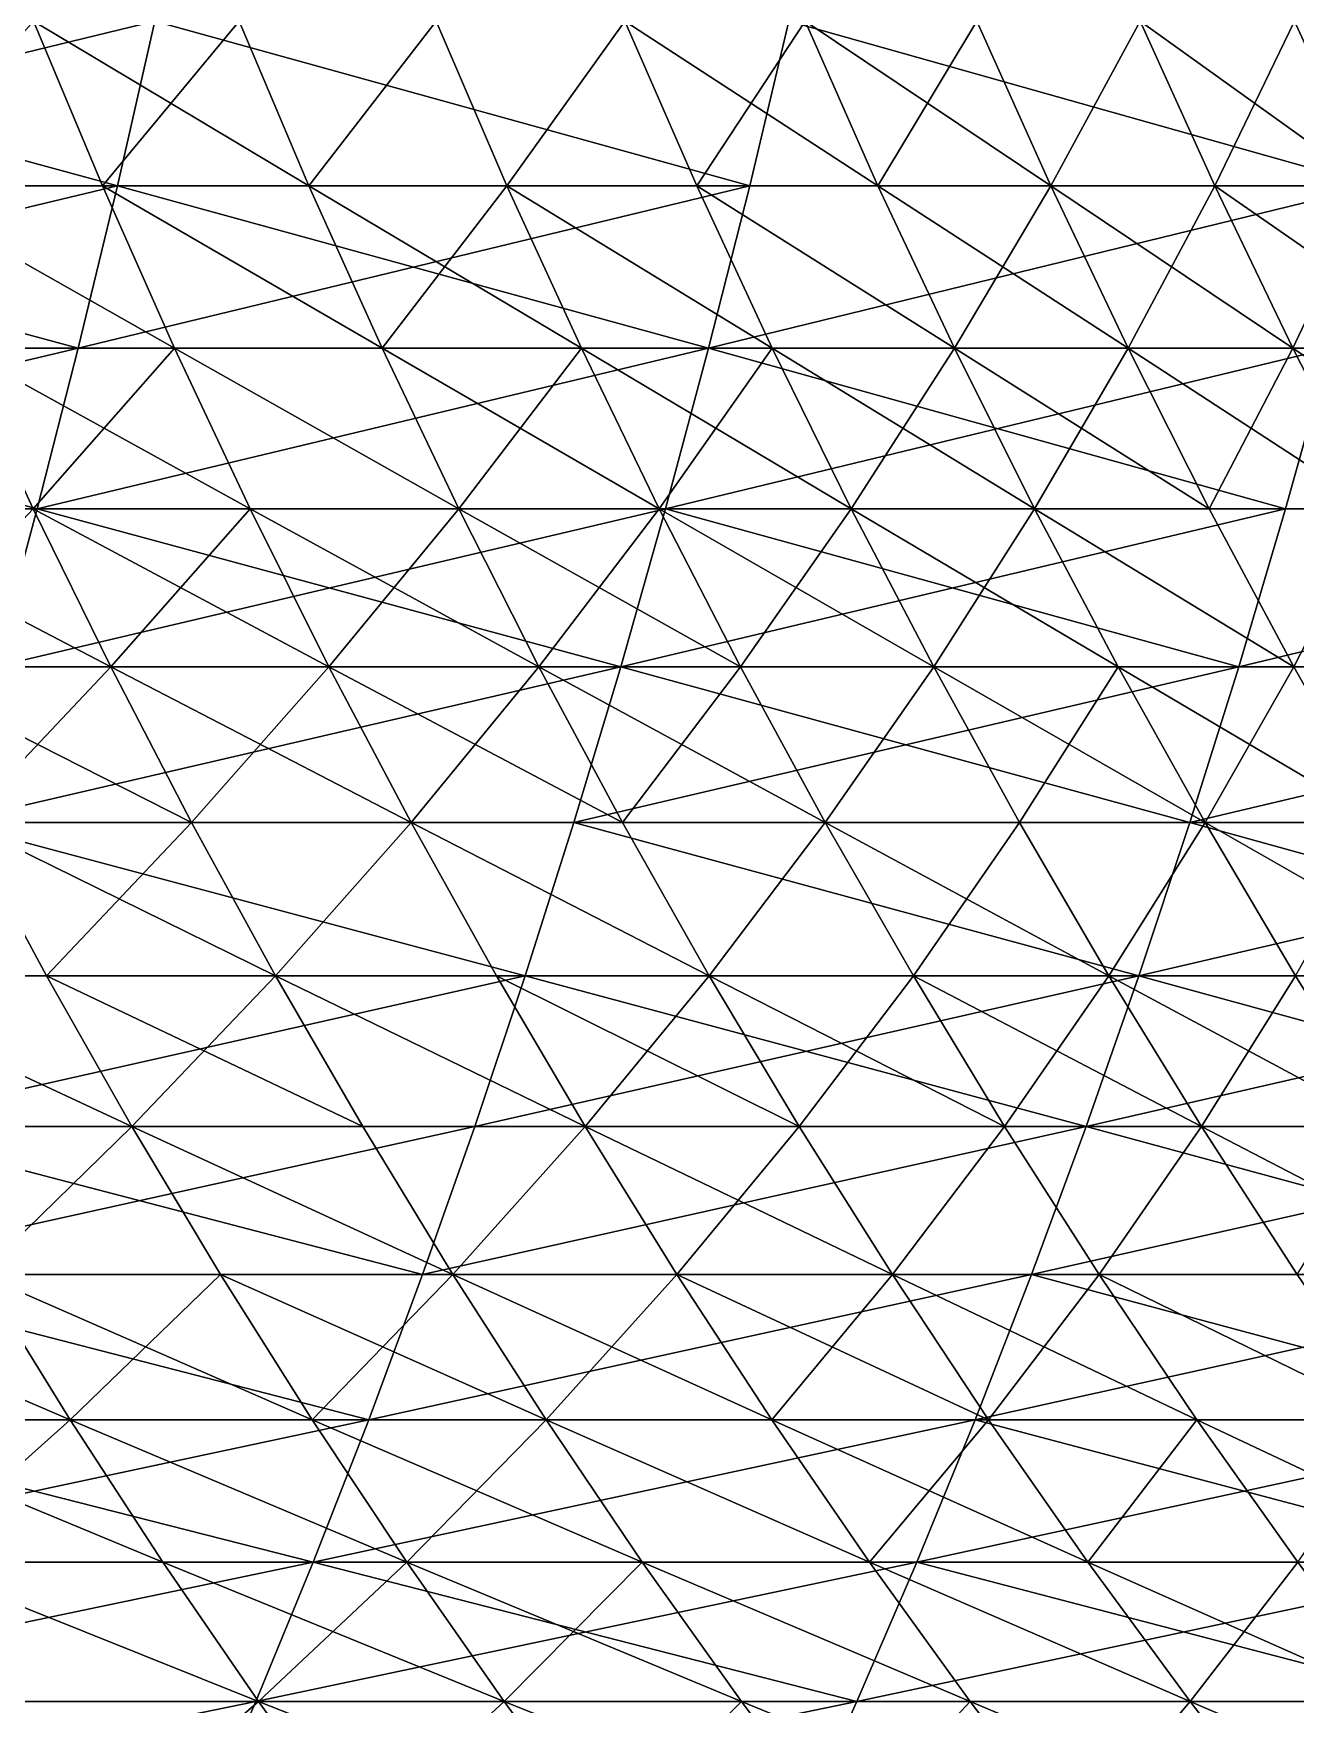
# Model space of a CAD drawing. Header units: millimetres. Extents: x -3250 to 8000, y -3250 to 3250.
# Drawn here: x 6210.6 to 6347.5, y -529.7 to -348.5 of the extents above; entities that cross this region are included whole.
import ezdxf

# ---------------------------------------------------------------- set-up
doc = ezdxf.new("R2010")
doc.units = ezdxf.units.MM
doc.header["$MEASUREMENT"] = 0
doc.layers.add('MESH_3D', color=2, linetype='CONTINUOUS')

msp = doc.modelspace()

# ---------------------------------------------------------------- linework, layer by layer
at = {"layer": 'MESH_3D'}
for points in [[(6154.05, -347.11, 788.28), (6219.68, -364.97, 830.81), (6150.2, -364.97, 796.28)], [(6223.73, -347.11, 25877.09), (6150.2, -364.97, 25903.72), (6219.68, -364.97, 25869.19)], [(6223.73, -347.11, 25877.09), (6154.05, -347.11, 25911.72), (6150.2, -364.97, 25903.72)], [(6154.05, -347.11, 788.28), (6223.73, -347.11, 822.91), (6219.68, -364.97, 830.81)], [(6194.78, -364.97, 2649.06), (6210.59, -347.11, 2688.94), (6187.44, -347.11, 2654.06)], [(6210.59, -347.11, 24011.06), (6194.78, -364.97, 24050.94), (6187.44, -347.11, 24045.94)], [(6194.78, -364.97, 2649.06), (6218.05, -364.97, 2684.13), (6210.59, -347.11, 2688.94)], [(6218.05, -364.97, 24015.87), (6194.78, -364.97, 24050.94), (6210.59, -347.11, 24011.06)], [(6218.05, -364.97, 2684.13), (6232.87, -347.11, 2724.39), (6210.59, -347.11, 2688.94)], [(6240.44, -364.97, 23980.24), (6210.59, -347.11, 24011.06), (6232.87, -347.11, 23975.61)], [(6240.44, -364.97, 23980.24), (6218.05, -364.97, 24015.87), (6210.59, -347.11, 24011.06)], [(6218.05, -364.97, 2684.13), (6240.44, -364.97, 2719.76), (6232.87, -347.11, 2724.39)], [(6223.73, -347.11, 822.91), (6288.28, -364.97, 867.06), (6219.68, -364.97, 830.81)], [(6288.28, -364.97, 25832.94), (6223.73, -347.11, 25877.09), (6219.68, -364.97, 25869.19)], [(6223.73, -347.11, 822.91), (6292.52, -347.11, 859.27), (6288.28, -364.97, 867.06)], [(6292.52, -347.11, 25840.73), (6223.73, -347.11, 25877.09), (6288.28, -364.97, 25832.94)], [(6240.44, -364.97, 2719.76), (6254.25, -347.11, 2760.39), (6232.87, -347.11, 2724.39)], [(6254.25, -347.11, 23939.61), (6240.44, -364.97, 23980.24), (6232.87, -347.11, 23975.61)], [(6240.44, -364.97, 2719.76), (6261.94, -364.97, 2755.95), (6254.25, -347.11, 2760.39)], [(6261.94, -364.97, 23944.05), (6240.44, -364.97, 23980.24), (6254.25, -347.11, 23939.61)], [(6261.94, -364.97, 2755.95), (6274.73, -347.11, 2796.9), (6254.25, -347.11, 2760.39)], [(6274.73, -347.11, 23903.1), (6261.94, -364.97, 23944.05), (6254.25, -347.11, 23939.61)], [(6261.94, -364.97, 2755.95), (6282.53, -364.97, 2792.66), (6274.73, -347.11, 2796.9)], [(6282.53, -364.97, 23907.34), (6261.94, -364.97, 23944.05), (6274.73, -347.11, 23903.1)], [(6282.53, -364.97, 2792.66), (6294.29, -347.11, 2833.92), (6274.73, -347.11, 2796.9)], [(6302.19, -364.97, 23870.13), (6282.53, -364.97, 23907.34), (6274.73, -347.11, 23903.1)], [(6302.19, -364.97, 23870.13), (6274.73, -347.11, 23903.1), (6294.29, -347.11, 23866.08)], [(6282.53, -364.97, 2792.66), (6302.19, -364.97, 2829.87), (6294.29, -347.11, 2833.92)], [(6292.52, -347.11, 859.27), (6355.95, -364.97, 905.02), (6288.28, -364.97, 867.06)], [(6355.95, -364.97, 25794.98), (6292.52, -347.11, 25840.73), (6288.28, -364.97, 25832.94)], [(6292.52, -347.11, 859.27), (6360.39, -347.11, 897.33), (6355.95, -364.97, 905.02)], [(6360.39, -347.11, 25802.67), (6292.52, -347.11, 25840.73), (6355.95, -364.97, 25794.98)], [(6302.19, -364.97, 2829.87), (6312.93, -347.11, 2871.41), (6294.29, -347.11, 2833.92)], [(6320.93, -364.97, 23832.44), (6294.29, -347.11, 23866.08), (6312.93, -347.11, 23828.59)], [(6320.93, -364.97, 23832.44), (6302.19, -364.97, 23870.13), (6294.29, -347.11, 23866.08)], [(6302.19, -364.97, 2829.87), (6320.93, -364.97, 2867.56), (6312.93, -347.11, 2871.41)], [(6320.93, -364.97, 2867.56), (6330.62, -347.11, 2909.36), (6312.93, -347.11, 2871.41)], [(6330.62, -347.11, 23790.64), (6320.93, -364.97, 23832.44), (6312.93, -347.11, 23828.59)], [(6320.93, -364.97, 2867.56), (6338.72, -364.97, 2905.71), (6330.62, -347.11, 2909.36)], [(6338.72, -364.97, 23794.29), (6320.93, -364.97, 23832.44), (6330.62, -347.11, 23790.64)], [(6338.72, -364.97, 2905.71), (6347.37, -347.11, 2947.73), (6330.62, -347.11, 2909.36)], [(6355.55, -364.97, 23755.72), (6330.62, -347.11, 23790.64), (6347.37, -347.11, 23752.27)], [(6355.55, -364.97, 23755.72), (6338.72, -364.97, 23794.29), (6330.62, -347.11, 23790.64)], [(6338.72, -364.97, 2905.71), (6355.55, -364.97, 2944.28), (6347.37, -347.11, 2947.73)], [(6355.55, -364.97, 2944.28), (6363.15, -347.11, 2986.51), (6347.37, -347.11, 2947.73)], [(6363.15, -347.11, 23713.49), (6355.55, -364.97, 23755.72), (6347.37, -347.11, 23752.27)], [(6150.2, -364.97, 796.28), (6215.43, -382.6, 839.1), (6146.16, -382.6, 804.67)], [(6219.68, -364.97, 25869.19), (6150.2, -364.97, 25903.72), (6146.16, -382.6, 25895.33)], [(6219.68, -364.97, 25869.19), (6146.16, -382.6, 25895.33), (6215.43, -382.6, 25860.9)], [(6150.2, -364.97, 796.28), (6219.68, -364.97, 830.81), (6215.43, -382.6, 839.1)], [(6194.78, -364.97, 2649.06), (6225.88, -382.6, 2679.07), (6218.05, -364.97, 2684.13)], [(6202.48, -382.6, 2643.81), (6225.88, -382.6, 2679.07), (6194.78, -364.97, 2649.06)], [(6225.88, -382.6, 24020.93), (6194.78, -364.97, 24050.94), (6218.05, -364.97, 24015.87)], [(6225.88, -382.6, 24020.93), (6202.48, -382.6, 24056.19), (6194.78, -364.97, 24050.94)], [(6215.43, -382.6, 839.1), (6288.28, -364.97, 867.06), (6283.82, -382.6, 875.25)], [(6219.68, -364.97, 830.81), (6288.28, -364.97, 867.06), (6215.43, -382.6, 839.1)], [(6283.82, -382.6, 25824.75), (6219.68, -364.97, 25869.19), (6215.43, -382.6, 25860.9)], [(6218.05, -364.97, 2684.13), (6248.4, -382.6, 2714.9), (6240.44, -364.97, 2719.76)], [(6225.88, -382.6, 2679.07), (6248.4, -382.6, 2714.9), (6218.05, -364.97, 2684.13)], [(6248.4, -382.6, 23985.1), (6225.88, -382.6, 24020.93), (6218.05, -364.97, 24015.87)], [(6248.4, -382.6, 23985.1), (6218.05, -364.97, 24015.87), (6240.44, -364.97, 23980.24)], [(6288.28, -364.97, 25832.94), (6219.68, -364.97, 25869.19), (6283.82, -382.6, 25824.75)], [(6248.4, -382.6, 2714.9), (6261.94, -364.97, 2755.95), (6240.44, -364.97, 2719.76)], [(6270.01, -382.6, 23948.71), (6240.44, -364.97, 23980.24), (6261.94, -364.97, 23944.05)], [(6270.01, -382.6, 23948.71), (6248.4, -382.6, 23985.1), (6240.44, -364.97, 23980.24)], [(6248.4, -382.6, 2714.9), (6270.01, -382.6, 2751.29), (6261.94, -364.97, 2755.95)], [(6261.94, -364.97, 2755.95), (6290.71, -382.6, 2788.2), (6282.53, -364.97, 2792.66)], [(6270.01, -382.6, 2751.29), (6290.71, -382.6, 2788.2), (6261.94, -364.97, 2755.95)], [(6290.71, -382.6, 23911.8), (6270.01, -382.6, 23948.71), (6261.94, -364.97, 23944.05)], [(6290.71, -382.6, 23911.8), (6261.94, -364.97, 23944.05), (6282.53, -364.97, 23907.34)], [(6282.53, -364.97, 2792.66), (6310.49, -382.6, 2825.62), (6302.19, -364.97, 2829.87)], [(6290.71, -382.6, 2788.2), (6310.49, -382.6, 2825.62), (6282.53, -364.97, 2792.66)], [(6310.49, -382.6, 23874.38), (6290.71, -382.6, 23911.8), (6282.53, -364.97, 23907.34)], [(6310.49, -382.6, 23874.38), (6282.53, -364.97, 23907.34), (6302.19, -364.97, 23870.13)], [(6283.82, -382.6, 875.25), (6355.95, -364.97, 905.02), (6351.29, -382.6, 913.09)], [(6288.28, -364.97, 867.06), (6355.95, -364.97, 905.02), (6283.82, -382.6, 875.25)], [(6355.95, -364.97, 25794.98), (6288.28, -364.97, 25832.94), (6283.82, -382.6, 25824.75)], [(6355.95, -364.97, 25794.98), (6283.82, -382.6, 25824.75), (6351.29, -382.6, 25786.91)], [(6310.49, -382.6, 2825.62), (6320.93, -364.97, 2867.56), (6302.19, -364.97, 2829.87)], [(6329.33, -382.6, 23836.48), (6302.19, -364.97, 23870.13), (6320.93, -364.97, 23832.44)], [(6329.33, -382.6, 23836.48), (6310.49, -382.6, 23874.38), (6302.19, -364.97, 23870.13)], [(6310.49, -382.6, 2825.62), (6329.33, -382.6, 2863.52), (6320.93, -364.97, 2867.56)], [(6320.93, -364.97, 2867.56), (6347.21, -382.6, 2901.87), (6338.72, -364.97, 2905.71)], [(6329.33, -382.6, 2863.52), (6347.21, -382.6, 2901.87), (6320.93, -364.97, 2867.56)], [(6338.72, -364.97, 23794.29), (6329.33, -382.6, 23836.48), (6320.93, -364.97, 23832.44)], [(6347.21, -382.6, 23798.13), (6329.33, -382.6, 23836.48), (6338.72, -364.97, 23794.29)], [(6347.21, -382.6, 2901.87), (6355.55, -364.97, 2944.28), (6338.72, -364.97, 2905.71)], [(6364.13, -382.6, 23759.34), (6338.72, -364.97, 23794.29), (6355.55, -364.97, 23755.72)], [(6364.13, -382.6, 23759.34), (6347.21, -382.6, 23798.13), (6338.72, -364.97, 23794.29)], [(6347.21, -382.6, 2901.87), (6364.13, -382.6, 2940.66), (6355.55, -364.97, 2944.28)], [(6146.16, -382.6, 804.67), (6210.98, -400, 847.79), (6141.92, -400, 813.47)], [(6215.43, -382.6, 25860.9), (6141.92, -400, 25886.53), (6210.98, -400, 25852.21)], [(6215.43, -382.6, 25860.9), (6146.16, -382.6, 25895.33), (6141.92, -400, 25886.53)], [(6146.16, -382.6, 804.67), (6215.43, -382.6, 839.1), (6210.98, -400, 847.79)], [(6210.54, -400, 2638.31), (6225.88, -382.6, 2679.07), (6202.48, -382.6, 2643.81)], [(6234.08, -400, 24026.22), (6202.48, -382.6, 24056.19), (6225.88, -382.6, 24020.93)], [(6234.08, -400, 24026.22), (6210.54, -400, 24061.69), (6202.48, -382.6, 24056.19)], [(6210.54, -400, 2638.31), (6234.08, -400, 2673.78), (6225.88, -382.6, 2679.07)], [(6210.98, -400, 847.79), (6283.82, -382.6, 875.25), (6279.15, -400, 883.82)], [(6215.43, -382.6, 839.1), (6283.82, -382.6, 875.25), (6210.98, -400, 847.79)], [(6283.82, -382.6, 25824.75), (6210.98, -400, 25852.21), (6279.15, -400, 25816.18)], [(6283.82, -382.6, 25824.75), (6215.43, -382.6, 25860.9), (6210.98, -400, 25852.21)], [(6225.88, -382.6, 2679.07), (6256.72, -400, 2709.82), (6248.4, -382.6, 2714.9)], [(6234.08, -400, 2673.78), (6256.72, -400, 2709.82), (6225.88, -382.6, 2679.07)], [(6256.72, -400, 23990.18), (6225.88, -382.6, 24020.93), (6248.4, -382.6, 23985.1)], [(6256.72, -400, 23990.18), (6234.08, -400, 24026.22), (6225.88, -382.6, 24020.93)], [(6256.72, -400, 2709.82), (6270.01, -382.6, 2751.29), (6248.4, -382.6, 2714.9)], [(6278.46, -400, 23953.59), (6256.72, -400, 23990.18), (6248.4, -382.6, 23985.1)], [(6278.46, -400, 23953.59), (6248.4, -382.6, 23985.1), (6270.01, -382.6, 23948.71)], [(6256.72, -400, 2709.82), (6278.46, -400, 2746.41), (6270.01, -382.6, 2751.29)], [(6278.46, -400, 2746.41), (6290.71, -382.6, 2788.2), (6270.01, -382.6, 2751.29)], [(6299.28, -400, 23916.47), (6278.46, -400, 23953.59), (6270.01, -382.6, 23948.71)], [(6299.28, -400, 23916.47), (6270.01, -382.6, 23948.71), (6290.71, -382.6, 23911.8)], [(6278.46, -400, 2746.41), (6299.28, -400, 2783.53), (6290.71, -382.6, 2788.2)], [(6283.82, -382.6, 875.25), (6346.41, -400, 921.54), (6279.15, -400, 883.82)], [(6351.29, -382.6, 25786.91), (6279.15, -400, 25816.18), (6346.41, -400, 25778.46)], [(6351.29, -382.6, 25786.91), (6283.82, -382.6, 25824.75), (6279.15, -400, 25816.18)], [(6283.82, -382.6, 875.25), (6351.29, -382.6, 913.09), (6346.41, -400, 921.54)], [(6299.28, -400, 2783.53), (6310.49, -382.6, 2825.62), (6290.71, -382.6, 2788.2)], [(6319.17, -400, 23878.83), (6290.71, -382.6, 23911.8), (6310.49, -382.6, 23874.38)], [(6319.17, -400, 23878.83), (6299.28, -400, 23916.47), (6290.71, -382.6, 23911.8)], [(6299.28, -400, 2783.53), (6319.17, -400, 2821.17), (6310.49, -382.6, 2825.62)], [(6319.17, -400, 2821.17), (6329.33, -382.6, 2863.52), (6310.49, -382.6, 2825.62)], [(6338.12, -400, 23840.72), (6310.49, -382.6, 23874.38), (6329.33, -382.6, 23836.48)], [(6338.12, -400, 23840.72), (6319.17, -400, 23878.83), (6310.49, -382.6, 23874.38)], [(6319.17, -400, 2821.17), (6338.12, -400, 2859.28), (6329.33, -382.6, 2863.52)], [(6338.12, -400, 2859.28), (6347.21, -382.6, 2901.87), (6329.33, -382.6, 2863.52)], [(6356.1, -400, 23802.14), (6338.12, -400, 23840.72), (6329.33, -382.6, 23836.48)], [(6356.1, -400, 23802.14), (6329.33, -382.6, 23836.48), (6347.21, -382.6, 23798.13)], [(6338.12, -400, 2859.28), (6356.1, -400, 2897.86), (6347.21, -382.6, 2901.87)], [(6351.29, -382.6, 913.09), (6412.71, -400, 960.92), (6346.41, -400, 921.54)], [(6412.71, -400, 25739.08), (6351.29, -382.6, 25786.91), (6346.41, -400, 25778.46)], [(6356.1, -400, 2897.86), (6364.13, -382.6, 2940.66), (6347.21, -382.6, 2901.87)], [(6373.13, -400, 23763.13), (6356.1, -400, 23802.14), (6347.21, -382.6, 23798.13)], [(6373.13, -400, 23763.13), (6347.21, -382.6, 23798.13), (6364.13, -382.6, 23759.34)], [(6141.92, -400, 813.47), (6210.98, -400, 847.79), (6206.33, -417.15, 856.85)], [(6210.98, -400, 25852.21), (6141.92, -400, 25886.53), (6206.33, -417.15, 25843.15)], [(6218.96, -417.15, 24067.43), (6194.4, -417.15, 24102.5), (6186.12, -400, 24096.56)], [(6218.96, -417.15, 24067.43), (6186.12, -400, 24096.56), (6210.54, -400, 24061.69)], [(6194.4, -417.15, 2597.5), (6218.96, -417.15, 2632.57), (6210.54, -400, 2638.31)], [(6210.98, -400, 847.79), (6274.28, -417.15, 892.77), (6206.33, -417.15, 856.85)], [(6279.15, -400, 25816.18), (6206.33, -417.15, 25843.15), (6274.28, -417.15, 25807.23)], [(6279.15, -400, 25816.18), (6210.98, -400, 25852.21), (6206.33, -417.15, 25843.15)], [(6218.96, -417.15, 2632.57), (6234.08, -400, 2673.78), (6210.54, -400, 2638.31)], [(6242.63, -417.15, 24031.75), (6210.54, -400, 24061.69), (6234.08, -400, 24026.22)], [(6242.63, -417.15, 24031.75), (6218.96, -417.15, 24067.43), (6210.54, -400, 24061.69)], [(6210.98, -400, 847.79), (6279.15, -400, 883.82), (6274.28, -417.15, 892.77)], [(6218.96, -417.15, 2632.57), (6242.63, -417.15, 2668.25), (6234.08, -400, 2673.78)], [(6242.63, -417.15, 2668.25), (6256.72, -400, 2709.82), (6234.08, -400, 2673.78)], [(6265.41, -417.15, 23995.5), (6242.63, -417.15, 24031.75), (6234.08, -400, 24026.22)], [(6265.41, -417.15, 23995.5), (6234.08, -400, 24026.22), (6256.72, -400, 23990.18)], [(6242.63, -417.15, 2668.25), (6265.41, -417.15, 2704.5), (6256.72, -400, 2709.82)], [(6265.41, -417.15, 2704.5), (6278.46, -400, 2746.41), (6256.72, -400, 2709.82)], [(6287.28, -417.15, 23958.68), (6256.72, -400, 23990.18), (6278.46, -400, 23953.59)], [(6287.28, -417.15, 23958.68), (6265.41, -417.15, 23995.5), (6256.72, -400, 23990.18)], [(6265.41, -417.15, 2704.5), (6287.28, -417.15, 2741.32), (6278.46, -400, 2746.41)], [(6279.15, -400, 883.82), (6341.32, -417.15, 930.36), (6274.28, -417.15, 892.77)], [(6346.41, -400, 25778.46), (6279.15, -400, 25816.18), (6274.28, -417.15, 25807.23)], [(6346.41, -400, 25778.46), (6274.28, -417.15, 25807.23), (6341.32, -417.15, 25769.64)], [(6287.28, -417.15, 2741.32), (6299.28, -400, 2783.53), (6278.46, -400, 2746.41)], [(6308.23, -417.15, 23921.34), (6287.28, -417.15, 23958.68), (6278.46, -400, 23953.59)], [(6308.23, -417.15, 23921.34), (6278.46, -400, 23953.59), (6299.28, -400, 23916.47)], [(6279.15, -400, 883.82), (6346.41, -400, 921.54), (6341.32, -417.15, 930.36)], [(6287.28, -417.15, 2741.32), (6308.23, -417.15, 2778.66), (6299.28, -400, 2783.53)], [(6299.28, -400, 2783.53), (6328.24, -417.15, 2816.52), (6319.17, -400, 2821.17)], [(6308.23, -417.15, 2778.66), (6328.24, -417.15, 2816.52), (6299.28, -400, 2783.53)], [(6319.17, -400, 23878.83), (6308.23, -417.15, 23921.34), (6299.28, -400, 23916.47)], [(6328.24, -417.15, 23883.48), (6308.23, -417.15, 23921.34), (6319.17, -400, 23878.83)], [(6319.17, -400, 2821.17), (6347.29, -417.15, 2854.86), (6338.12, -400, 2859.28)], [(6328.24, -417.15, 2816.52), (6347.29, -417.15, 2854.86), (6319.17, -400, 2821.17)], [(6347.29, -417.15, 23845.14), (6328.24, -417.15, 23883.48), (6319.17, -400, 23878.83)], [(6347.29, -417.15, 23845.14), (6319.17, -400, 23878.83), (6338.12, -400, 23840.72)], [(6347.29, -417.15, 2854.86), (6356.1, -400, 2897.86), (6338.12, -400, 2859.28)], [(6356.1, -400, 23802.14), (6347.29, -417.15, 23845.14), (6338.12, -400, 23840.72)], [(6341.32, -417.15, 930.36), (6412.71, -400, 960.92), (6407.39, -417.15, 969.62)], [(6346.41, -400, 921.54), (6412.71, -400, 960.92), (6341.32, -417.15, 930.36)], [(6412.71, -400, 25739.08), (6341.32, -417.15, 25769.64), (6407.39, -417.15, 25730.38)], [(6412.71, -400, 25739.08), (6346.41, -400, 25778.46), (6341.32, -417.15, 25769.64)], [(6347.29, -417.15, 2854.86), (6365.39, -417.15, 2893.67), (6356.1, -400, 2897.86)], [(6365.39, -417.15, 23806.33), (6347.29, -417.15, 23845.14), (6356.1, -400, 23802.14)], [(6203.01, -434.04, 2591.3), (6218.96, -417.15, 2632.57), (6194.4, -417.15, 2597.5)], [(6227.72, -434.04, 24073.41), (6203.01, -434.04, 24108.7), (6194.4, -417.15, 24102.5)], [(6227.72, -434.04, 24073.41), (6194.4, -417.15, 24102.5), (6218.96, -417.15, 24067.43)], [(6201.49, -434.04, 866.3), (6274.28, -417.15, 892.77), (6269.21, -434.04, 902.09)], [(6206.33, -417.15, 856.85), (6274.28, -417.15, 892.77), (6201.49, -434.04, 866.3)], [(6274.28, -417.15, 25807.23), (6201.49, -434.04, 25833.7), (6269.21, -434.04, 25797.91)], [(6274.28, -417.15, 25807.23), (6206.33, -417.15, 25843.15), (6201.49, -434.04, 25833.7)], [(6203.01, -434.04, 2591.3), (6227.72, -434.04, 2626.59), (6218.96, -417.15, 2632.57)], [(6227.72, -434.04, 2626.59), (6242.63, -417.15, 2668.25), (6218.96, -417.15, 2632.57)], [(6251.55, -434.04, 24037.51), (6227.72, -434.04, 24073.41), (6218.96, -417.15, 24067.43)], [(6251.55, -434.04, 24037.51), (6218.96, -417.15, 24067.43), (6242.63, -417.15, 24031.75)], [(6227.72, -434.04, 2626.59), (6251.55, -434.04, 2662.49), (6242.63, -417.15, 2668.25)], [(6251.55, -434.04, 2662.49), (6265.41, -417.15, 2704.5), (6242.63, -417.15, 2668.25)], [(6274.47, -434.04, 24001.03), (6251.55, -434.04, 24037.51), (6242.63, -417.15, 24031.75)], [(6274.47, -434.04, 24001.03), (6242.63, -417.15, 24031.75), (6265.41, -417.15, 23995.5)], [(6251.55, -434.04, 2662.49), (6274.47, -434.04, 2698.97), (6265.41, -417.15, 2704.5)], [(6274.47, -434.04, 2698.97), (6287.28, -417.15, 2741.32), (6265.41, -417.15, 2704.5)], [(6296.47, -434.04, 23963.99), (6265.41, -417.15, 23995.5), (6287.28, -417.15, 23958.68)], [(6296.47, -434.04, 23963.99), (6274.47, -434.04, 24001.03), (6265.41, -417.15, 23995.5)], [(6274.28, -417.15, 892.77), (6336.01, -434.04, 939.55), (6269.21, -434.04, 902.09)], [(6341.32, -417.15, 25769.64), (6269.21, -434.04, 25797.91), (6336.01, -434.04, 25760.45)], [(6341.32, -417.15, 25769.64), (6274.28, -417.15, 25807.23), (6269.21, -434.04, 25797.91)], [(6274.28, -417.15, 892.77), (6341.32, -417.15, 930.36), (6336.01, -434.04, 939.55)], [(6274.47, -434.04, 2698.97), (6296.47, -434.04, 2736.01), (6287.28, -417.15, 2741.32)], [(6296.47, -434.04, 2736.01), (6308.23, -417.15, 2778.66), (6287.28, -417.15, 2741.32)], [(6308.23, -417.15, 23921.34), (6296.47, -434.04, 23963.99), (6287.28, -417.15, 23958.68)], [(6296.47, -434.04, 2736.01), (6317.55, -434.04, 2773.59), (6308.23, -417.15, 2778.66)], [(6317.55, -434.04, 23926.41), (6296.47, -434.04, 23963.99), (6308.23, -417.15, 23921.34)], [(6317.55, -434.04, 2773.59), (6328.24, -417.15, 2816.52), (6308.23, -417.15, 2778.66)], [(6337.68, -434.04, 23888.32), (6317.55, -434.04, 23926.41), (6308.23, -417.15, 23921.34)], [(6337.68, -434.04, 23888.32), (6308.23, -417.15, 23921.34), (6328.24, -417.15, 23883.48)], [(6317.55, -434.04, 2773.59), (6337.68, -434.04, 2811.68), (6328.24, -417.15, 2816.52)], [(6337.68, -434.04, 2811.68), (6347.29, -417.15, 2854.86), (6328.24, -417.15, 2816.52)], [(6356.86, -434.04, 23849.74), (6328.24, -417.15, 23883.48), (6347.29, -417.15, 23845.14)], [(6356.86, -434.04, 23849.74), (6337.68, -434.04, 23888.32), (6328.24, -417.15, 23883.48)], [(6336.01, -434.04, 939.55), (6407.39, -417.15, 969.62), (6401.86, -434.04, 978.67)], [(6341.32, -417.15, 930.36), (6407.39, -417.15, 969.62), (6336.01, -434.04, 939.55)], [(6407.39, -417.15, 25730.38), (6341.32, -417.15, 25769.64), (6336.01, -434.04, 25760.45)], [(6407.39, -417.15, 25730.38), (6336.01, -434.04, 25760.45), (6401.86, -434.04, 25721.33)], [(6337.68, -434.04, 2811.68), (6356.86, -434.04, 2850.26), (6347.29, -417.15, 2854.86)], [(6356.86, -434.04, 2850.26), (6365.39, -417.15, 2893.67), (6347.29, -417.15, 2854.86)], [(6365.39, -417.15, 23806.33), (6356.86, -434.04, 23849.74), (6347.29, -417.15, 23845.14)], [(6186.22, -450.66, 2549.98), (6211.97, -450.66, 2584.86), (6203.01, -434.04, 2591.3)], [(6211.97, -450.66, 24115.14), (6186.22, -450.66, 24150.02), (6203.01, -434.04, 24108.7)], [(6201.49, -434.04, 866.3), (6263.93, -450.66, 911.77), (6196.46, -450.66, 876.11)], [(6263.93, -450.66, 25788.23), (6201.49, -434.04, 25833.7), (6196.46, -450.66, 25823.89)], [(6201.49, -434.04, 866.3), (6269.21, -434.04, 902.09), (6263.93, -450.66, 911.77)], [(6269.21, -434.04, 25797.91), (6201.49, -434.04, 25833.7), (6263.93, -450.66, 25788.23)], [(6211.97, -450.66, 2584.86), (6227.72, -434.04, 2626.59), (6203.01, -434.04, 2591.3)], [(6236.84, -450.66, 24079.62), (6211.97, -450.66, 24115.14), (6203.01, -434.04, 24108.7)], [(6236.84, -450.66, 24079.62), (6203.01, -434.04, 24108.7), (6227.72, -434.04, 24073.41)], [(6211.97, -450.66, 2584.86), (6236.84, -450.66, 2620.38), (6227.72, -434.04, 2626.59)], [(6236.84, -450.66, 2620.38), (6251.55, -434.04, 2662.49), (6227.72, -434.04, 2626.59)], [(6251.55, -434.04, 24037.51), (6236.84, -450.66, 24079.62), (6227.72, -434.04, 24073.41)], [(6236.84, -450.66, 2620.38), (6260.81, -450.66, 2656.51), (6251.55, -434.04, 2662.49)], [(6260.81, -450.66, 24043.49), (6236.84, -450.66, 24079.62), (6251.55, -434.04, 24037.51)], [(6251.55, -434.04, 2662.49), (6283.88, -450.66, 2693.22), (6274.47, -434.04, 2698.97)], [(6260.81, -450.66, 2656.51), (6283.88, -450.66, 2693.22), (6251.55, -434.04, 2662.49)], [(6283.88, -450.66, 24006.78), (6251.55, -434.04, 24037.51), (6274.47, -434.04, 24001.03)], [(6283.88, -450.66, 24006.78), (6260.81, -450.66, 24043.49), (6251.55, -434.04, 24037.51)], [(6269.21, -434.04, 902.09), (6330.5, -450.66, 949.1), (6263.93, -450.66, 911.77)], [(6330.5, -450.66, 25750.9), (6269.21, -434.04, 25797.91), (6263.93, -450.66, 25788.23)], [(6269.21, -434.04, 902.09), (6336.01, -434.04, 939.55), (6330.5, -450.66, 949.1)], [(6336.01, -434.04, 25760.45), (6269.21, -434.04, 25797.91), (6330.5, -450.66, 25750.9)], [(6283.88, -450.66, 2693.22), (6296.47, -434.04, 2736.01), (6274.47, -434.04, 2698.97)], [(6296.47, -434.04, 23963.99), (6283.88, -450.66, 24006.78), (6274.47, -434.04, 24001.03)], [(6283.88, -450.66, 2693.22), (6306.03, -450.66, 2730.5), (6296.47, -434.04, 2736.01)], [(6306.03, -450.66, 23969.5), (6283.88, -450.66, 24006.78), (6296.47, -434.04, 23963.99)], [(6296.47, -434.04, 2736.01), (6327.24, -450.66, 2768.31), (6317.55, -434.04, 2773.59)], [(6306.03, -450.66, 2730.5), (6327.24, -450.66, 2768.31), (6296.47, -434.04, 2736.01)], [(6317.55, -434.04, 23926.41), (6306.03, -450.66, 23969.5), (6296.47, -434.04, 23963.99)], [(6327.24, -450.66, 23931.69), (6306.03, -450.66, 23969.5), (6317.55, -434.04, 23926.41)], [(6327.24, -450.66, 2768.31), (6337.68, -434.04, 2811.68), (6317.55, -434.04, 2773.59)], [(6337.68, -434.04, 23888.32), (6327.24, -450.66, 23931.69), (6317.55, -434.04, 23926.41)], [(6327.24, -450.66, 2768.31), (6347.5, -450.66, 2806.65), (6337.68, -434.04, 2811.68)], [(6347.5, -450.66, 23893.35), (6327.24, -450.66, 23931.69), (6337.68, -434.04, 23888.32)], [(6336.01, -434.04, 939.55), (6396.11, -450.66, 988.08), (6330.5, -450.66, 949.1)], [(6401.86, -434.04, 25721.33), (6336.01, -434.04, 25760.45), (6330.5, -450.66, 25750.9)], [(6401.86, -434.04, 25721.33), (6330.5, -450.66, 25750.9), (6396.11, -450.66, 25711.92)], [(6336.01, -434.04, 939.55), (6401.86, -434.04, 978.67), (6396.11, -450.66, 988.08)], [(6347.5, -450.66, 2806.65), (6356.86, -434.04, 2850.26), (6337.68, -434.04, 2811.68)], [(6366.79, -450.66, 23854.53), (6347.5, -450.66, 23893.35), (6337.68, -434.04, 23888.32)], [(6366.79, -450.66, 23854.53), (6337.68, -434.04, 23888.32), (6356.86, -434.04, 23849.74)], [(6186.22, -450.66, 2549.98), (6221.26, -466.99, 2578.19), (6211.97, -450.66, 2584.86)], [(6195.34, -466.99, 2543.07), (6221.26, -466.99, 2578.19), (6186.22, -450.66, 2549.98)], [(6221.26, -466.99, 24121.81), (6195.34, -466.99, 24156.93), (6186.22, -450.66, 24150.02)], [(6221.26, -466.99, 24121.81), (6186.22, -450.66, 24150.02), (6211.97, -450.66, 24115.14)], [(6191.24, -466.99, 886.29), (6263.93, -450.66, 911.77), (6258.46, -466.99, 921.82)], [(6196.46, -450.66, 876.11), (6263.93, -450.66, 911.77), (6191.24, -466.99, 886.29)], [(6263.93, -450.66, 25788.23), (6196.46, -450.66, 25823.89), (6191.24, -466.99, 25813.71)], [(6263.93, -450.66, 25788.23), (6191.24, -466.99, 25813.71), (6258.46, -466.99, 25778.18)], [(6221.26, -466.99, 2578.19), (6236.84, -450.66, 2620.38), (6211.97, -450.66, 2584.86)], [(6246.29, -466.99, 24086.06), (6211.97, -450.66, 24115.14), (6236.84, -450.66, 24079.62)], [(6246.29, -466.99, 24086.06), (6221.26, -466.99, 24121.81), (6211.97, -450.66, 24115.14)], [(6221.26, -466.99, 2578.19), (6246.29, -466.99, 2613.94), (6236.84, -450.66, 2620.38)], [(6236.84, -450.66, 2620.38), (6270.42, -466.99, 2650.3), (6260.81, -450.66, 2656.51)], [(6246.29, -466.99, 2613.94), (6270.42, -466.99, 2650.3), (6236.84, -450.66, 2620.38)], [(6270.42, -466.99, 24049.7), (6236.84, -450.66, 24079.62), (6260.81, -450.66, 24043.49)], [(6270.42, -466.99, 24049.7), (6246.29, -466.99, 24086.06), (6236.84, -450.66, 24079.62)], [(6263.93, -450.66, 911.77), (6324.78, -466.99, 959.01), (6258.46, -466.99, 921.82)], [(6330.5, -450.66, 25750.9), (6263.93, -450.66, 25788.23), (6258.46, -466.99, 25778.18)], [(6330.5, -450.66, 25750.9), (6258.46, -466.99, 25778.18), (6324.78, -466.99, 25740.99)], [(6270.42, -466.99, 2650.3), (6283.88, -450.66, 2693.22), (6260.81, -450.66, 2656.51)], [(6293.64, -466.99, 24012.75), (6260.81, -450.66, 24043.49), (6283.88, -450.66, 24006.78)], [(6293.64, -466.99, 24012.75), (6270.42, -466.99, 24049.7), (6260.81, -450.66, 24043.49)], [(6263.93, -450.66, 911.77), (6330.5, -450.66, 949.1), (6324.78, -466.99, 959.01)], [(6270.42, -466.99, 2650.3), (6293.64, -466.99, 2687.25), (6283.88, -450.66, 2693.22)], [(6293.64, -466.99, 2687.25), (6306.03, -450.66, 2730.5), (6283.88, -450.66, 2693.22)], [(6315.93, -466.99, 23975.22), (6283.88, -450.66, 24006.78), (6306.03, -450.66, 23969.5)], [(6315.93, -466.99, 23975.22), (6293.64, -466.99, 24012.75), (6283.88, -450.66, 24006.78)], [(6293.64, -466.99, 2687.25), (6315.93, -466.99, 2724.78), (6306.03, -450.66, 2730.5)], [(6315.93, -466.99, 2724.78), (6327.24, -450.66, 2768.31), (6306.03, -450.66, 2730.5)], [(6337.28, -466.99, 23937.16), (6315.93, -466.99, 23975.22), (6306.03, -450.66, 23969.5)], [(6337.28, -466.99, 23937.16), (6306.03, -450.66, 23969.5), (6327.24, -450.66, 23931.69)], [(6315.93, -466.99, 2724.78), (6337.28, -466.99, 2762.84), (6327.24, -450.66, 2768.31)], [(6330.5, -450.66, 949.1), (6390.14, -466.99, 997.85), (6324.78, -466.99, 959.01)], [(6396.11, -450.66, 25711.92), (6324.78, -466.99, 25740.99), (6390.14, -466.99, 25702.15)], [(6396.11, -450.66, 25711.92), (6330.5, -450.66, 25750.9), (6324.78, -466.99, 25740.99)], [(6337.28, -466.99, 2762.84), (6347.5, -450.66, 2806.65), (6327.24, -450.66, 2768.31)], [(6357.68, -466.99, 23898.57), (6327.24, -450.66, 23931.69), (6347.5, -450.66, 23893.35)], [(6357.68, -466.99, 23898.57), (6337.28, -466.99, 23937.16), (6327.24, -450.66, 23931.69)], [(6330.5, -450.66, 949.1), (6396.11, -450.66, 988.08), (6390.14, -466.99, 997.85)], [(6337.28, -466.99, 2762.84), (6357.68, -466.99, 2801.43), (6347.5, -450.66, 2806.65)], [(6191.24, -466.99, 886.29), (6252.79, -483.04, 932.22), (6185.83, -483.04, 896.83)], [(6258.46, -466.99, 25778.18), (6185.83, -483.04, 25803.17), (6252.79, -483.04, 25767.78)], [(6258.46, -466.99, 25778.18), (6191.24, -466.99, 25813.71), (6185.83, -483.04, 25803.17)], [(6191.24, -466.99, 886.29), (6258.46, -466.99, 921.82), (6252.79, -483.04, 932.22)], [(6204.78, -483.04, 2535.92), (6221.26, -466.99, 2578.19), (6195.34, -466.99, 2543.07)], [(6221.26, -466.99, 24121.81), (6204.78, -483.04, 24164.08), (6195.34, -466.99, 24156.93)], [(6204.78, -483.04, 2535.92), (6230.87, -483.04, 2571.27), (6221.26, -466.99, 2578.19)], [(6230.87, -483.04, 24128.73), (6204.78, -483.04, 24164.08), (6221.26, -466.99, 24121.81)], [(6221.26, -466.99, 2578.19), (6256.08, -483.04, 2607.26), (6246.29, -466.99, 2613.94)], [(6230.87, -483.04, 2571.27), (6256.08, -483.04, 2607.26), (6221.26, -466.99, 2578.19)], [(6256.08, -483.04, 24092.74), (6221.26, -466.99, 24121.81), (6246.29, -466.99, 24086.06)], [(6256.08, -483.04, 24092.74), (6230.87, -483.04, 24128.73), (6221.26, -466.99, 24121.81)], [(6256.08, -483.04, 2607.26), (6270.42, -466.99, 2650.3), (6246.29, -466.99, 2613.94)], [(6270.42, -466.99, 24049.7), (6256.08, -483.04, 24092.74), (6246.29, -466.99, 24086.06)], [(6252.79, -483.04, 932.22), (6324.78, -466.99, 959.01), (6318.85, -483.04, 969.27)], [(6258.46, -466.99, 921.82), (6324.78, -466.99, 959.01), (6252.79, -483.04, 932.22)], [(6324.78, -466.99, 25740.99), (6258.46, -466.99, 25778.18), (6252.79, -483.04, 25767.78)], [(6324.78, -466.99, 25740.99), (6252.79, -483.04, 25767.78), (6318.85, -483.04, 25730.73)], [(6256.08, -483.04, 2607.26), (6280.37, -483.04, 2643.87), (6270.42, -466.99, 2650.3)], [(6280.37, -483.04, 24056.13), (6256.08, -483.04, 24092.74), (6270.42, -466.99, 24049.7)], [(6280.37, -483.04, 2643.87), (6293.64, -466.99, 2687.25), (6270.42, -466.99, 2650.3)], [(6303.75, -483.04, 24018.92), (6270.42, -466.99, 24049.7), (6293.64, -466.99, 24012.75)], [(6303.75, -483.04, 24018.92), (6280.37, -483.04, 24056.13), (6270.42, -466.99, 24049.7)], [(6280.37, -483.04, 2643.87), (6303.75, -483.04, 2681.08), (6293.64, -466.99, 2687.25)], [(6303.75, -483.04, 2681.08), (6315.93, -466.99, 2724.78), (6293.64, -466.99, 2687.25)], [(6315.93, -466.99, 23975.22), (6303.75, -483.04, 24018.92), (6293.64, -466.99, 24012.75)], [(6303.75, -483.04, 2681.08), (6326.19, -483.04, 2718.85), (6315.93, -466.99, 2724.78)], [(6326.19, -483.04, 23981.15), (6303.75, -483.04, 24018.92), (6315.93, -466.99, 23975.22)], [(6326.19, -483.04, 2718.85), (6337.28, -466.99, 2762.84), (6315.93, -466.99, 2724.78)], [(6337.28, -466.99, 23937.16), (6326.19, -483.04, 23981.15), (6315.93, -466.99, 23975.22)], [(6318.85, -483.04, 969.27), (6390.14, -466.99, 997.85), (6383.97, -483.04, 1007.95)], [(6324.78, -466.99, 959.01), (6390.14, -466.99, 997.85), (6318.85, -483.04, 969.27)], [(6383.97, -483.04, 25692.05), (6324.78, -466.99, 25740.99), (6318.85, -483.04, 25730.73)], [(6390.14, -466.99, 25702.15), (6324.78, -466.99, 25740.99), (6383.97, -483.04, 25692.05)], [(6326.19, -483.04, 2718.85), (6347.68, -483.04, 2757.18), (6337.28, -466.99, 2762.84)], [(6347.68, -483.04, 23942.82), (6326.19, -483.04, 23981.15), (6337.28, -466.99, 23937.16)], [(6347.68, -483.04, 2757.18), (6357.68, -466.99, 2801.43), (6337.28, -466.99, 2762.84)], [(6368.22, -483.04, 23903.98), (6347.68, -483.04, 23942.82), (6337.28, -466.99, 23937.16)], [(6368.22, -483.04, 23903.98), (6337.28, -466.99, 23937.16), (6357.68, -466.99, 23898.57)], [(6214.54, -498.79, 24171.47), (6177.82, -483.04, 24198.77), (6204.78, -483.04, 24164.08)], [(6214.54, -498.79, 24171.47), (6187.39, -498.79, 24206.4), (6177.82, -483.04, 24198.77)], [(6185.83, -483.04, 896.83), (6246.94, -498.79, 942.97), (6180.25, -498.79, 907.72)], [(6246.94, -498.79, 25757.03), (6185.83, -483.04, 25803.17), (6180.25, -498.79, 25792.28)], [(6185.83, -483.04, 896.83), (6252.79, -483.04, 932.22), (6246.94, -498.79, 942.97)], [(6252.79, -483.04, 25767.78), (6185.83, -483.04, 25803.17), (6246.94, -498.79, 25757.03)], [(6187.39, -498.79, 2493.6), (6214.54, -498.79, 2528.53), (6204.78, -483.04, 2535.92)], [(6214.54, -498.79, 2528.53), (6230.87, -483.04, 2571.27), (6204.78, -483.04, 2535.92)], [(6240.81, -498.79, 24135.87), (6214.54, -498.79, 24171.47), (6204.78, -483.04, 24164.08)], [(6240.81, -498.79, 24135.87), (6204.78, -483.04, 24164.08), (6230.87, -483.04, 24128.73)], [(6214.54, -498.79, 2528.53), (6240.81, -498.79, 2564.13), (6230.87, -483.04, 2571.27)], [(6240.81, -498.79, 2564.13), (6256.08, -483.04, 2607.26), (6230.87, -483.04, 2571.27)], [(6266.19, -498.79, 24099.63), (6240.81, -498.79, 24135.87), (6230.87, -483.04, 24128.73)], [(6266.19, -498.79, 24099.63), (6230.87, -483.04, 24128.73), (6256.08, -483.04, 24092.74)], [(6240.81, -498.79, 2564.13), (6266.19, -498.79, 2600.37), (6256.08, -483.04, 2607.26)], [(6246.94, -498.79, 942.97), (6318.85, -483.04, 969.27), (6312.73, -498.79, 979.87)], [(6252.79, -483.04, 932.22), (6318.85, -483.04, 969.27), (6246.94, -498.79, 942.97)], [(6318.85, -483.04, 25730.73), (6252.79, -483.04, 25767.78), (6246.94, -498.79, 25757.03)], [(6318.85, -483.04, 25730.73), (6246.94, -498.79, 25757.03), (6312.73, -498.79, 25720.13)], [(6266.19, -498.79, 2600.37), (6280.37, -483.04, 2643.87), (6256.08, -483.04, 2607.26)], [(6290.66, -498.79, 24062.77), (6256.08, -483.04, 24092.74), (6280.37, -483.04, 24056.13)], [(6290.66, -498.79, 24062.77), (6266.19, -498.79, 24099.63), (6256.08, -483.04, 24092.74)], [(6266.19, -498.79, 2600.37), (6290.66, -498.79, 2637.23), (6280.37, -483.04, 2643.87)], [(6280.37, -483.04, 2643.87), (6314.19, -498.79, 2674.7), (6303.75, -483.04, 2681.08)], [(6290.66, -498.79, 2637.23), (6314.19, -498.79, 2674.7), (6280.37, -483.04, 2643.87)], [(6303.75, -483.04, 24018.92), (6290.66, -498.79, 24062.77), (6280.37, -483.04, 24056.13)], [(6314.19, -498.79, 24025.3), (6290.66, -498.79, 24062.77), (6303.75, -483.04, 24018.92)], [(6314.19, -498.79, 2674.7), (6326.19, -483.04, 2718.85), (6303.75, -483.04, 2681.08)], [(6336.79, -498.79, 23987.27), (6303.75, -483.04, 24018.92), (6326.19, -483.04, 23981.15)], [(6336.79, -498.79, 23987.27), (6314.19, -498.79, 24025.3), (6303.75, -483.04, 24018.92)], [(6318.85, -483.04, 969.27), (6377.58, -498.79, 1018.4), (6312.73, -498.79, 979.87)], [(6383.97, -483.04, 25692.05), (6312.73, -498.79, 25720.13), (6377.58, -498.79, 25681.6)], [(6383.97, -483.04, 25692.05), (6318.85, -483.04, 25730.73), (6312.73, -498.79, 25720.13)], [(6314.19, -498.79, 2674.7), (6336.79, -498.79, 2712.73), (6326.19, -483.04, 2718.85)], [(6318.85, -483.04, 969.27), (6383.97, -483.04, 1007.95), (6377.58, -498.79, 1018.4)], [(6326.19, -483.04, 2718.85), (6358.43, -498.79, 2751.32), (6347.68, -483.04, 2757.18)], [(6336.79, -498.79, 2712.73), (6358.43, -498.79, 2751.32), (6326.19, -483.04, 2718.85)], [(6358.43, -498.79, 23948.68), (6336.79, -498.79, 23987.27), (6326.19, -483.04, 23981.15)], [(6358.43, -498.79, 23948.68), (6326.19, -483.04, 23981.15), (6347.68, -483.04, 23942.82)], [(6180.25, -498.79, 907.72), (6240.9, -514.23, 954.06), (6174.49, -514.23, 918.96)], [(6246.94, -498.79, 25757.03), (6174.49, -514.23, 25781.04), (6240.9, -514.23, 25745.94)], [(6246.94, -498.79, 25757.03), (6180.25, -498.79, 25792.28), (6174.49, -514.23, 25781.04)], [(6180.25, -498.79, 907.72), (6246.94, -498.79, 942.97), (6240.9, -514.23, 954.06)], [(6197.26, -514.23, 2485.72), (6214.54, -498.79, 2528.53), (6187.39, -498.79, 2493.6)], [(6224.61, -514.23, 24179.1), (6197.26, -514.23, 24214.28), (6187.39, -498.79, 24206.4)], [(6224.61, -514.23, 24179.1), (6187.39, -498.79, 24206.4), (6214.54, -498.79, 24171.47)], [(6197.26, -514.23, 2485.72), (6224.61, -514.23, 2520.9), (6214.54, -498.79, 2528.53)], [(6214.54, -498.79, 2528.53), (6251.07, -514.23, 2556.75), (6240.81, -498.79, 2564.13)], [(6224.61, -514.23, 2520.9), (6251.07, -514.23, 2556.75), (6214.54, -498.79, 2528.53)], [(6251.07, -514.23, 24143.25), (6224.61, -514.23, 24179.1), (6214.54, -498.79, 24171.47)], [(6251.07, -514.23, 24143.25), (6214.54, -498.79, 24171.47), (6240.81, -498.79, 24135.87)], [(6251.07, -514.23, 2556.75), (6266.19, -498.79, 2600.37), (6240.81, -498.79, 2564.13)], [(6276.62, -514.23, 24106.75), (6240.81, -498.79, 24135.87), (6266.19, -498.79, 24099.63)], [(6276.62, -514.23, 24106.75), (6251.07, -514.23, 24143.25), (6240.81, -498.79, 24135.87)], [(6240.9, -514.23, 954.06), (6312.73, -498.79, 979.87), (6306.42, -514.23, 990.81)], [(6246.94, -498.79, 942.97), (6312.73, -498.79, 979.87), (6240.9, -514.23, 954.06)], [(6312.73, -498.79, 25720.13), (6246.94, -498.79, 25757.03), (6240.9, -514.23, 25745.94)], [(6312.73, -498.79, 25720.13), (6240.9, -514.23, 25745.94), (6306.42, -514.23, 25709.19)], [(6251.07, -514.23, 2556.75), (6276.62, -514.23, 2593.25), (6266.19, -498.79, 2600.37)], [(6266.19, -498.79, 2600.37), (6301.26, -514.23, 2630.38), (6290.66, -498.79, 2637.23)], [(6276.62, -514.23, 2593.25), (6301.26, -514.23, 2630.38), (6266.19, -498.79, 2600.37)], [(6301.26, -514.23, 24069.62), (6276.62, -514.23, 24106.75), (6266.19, -498.79, 24099.63)], [(6301.26, -514.23, 24069.62), (6266.19, -498.79, 24099.63), (6290.66, -498.79, 24062.77)], [(6301.26, -514.23, 2630.38), (6314.19, -498.79, 2674.7), (6290.66, -498.79, 2637.23)], [(6324.97, -514.23, 24031.89), (6290.66, -498.79, 24062.77), (6314.19, -498.79, 24025.3)], [(6324.97, -514.23, 24031.89), (6301.26, -514.23, 24069.62), (6290.66, -498.79, 24062.77)], [(6301.26, -514.23, 2630.38), (6324.97, -514.23, 2668.11), (6314.19, -498.79, 2674.7)], [(6312.73, -498.79, 979.87), (6371, -514.23, 1029.17), (6306.42, -514.23, 990.81)], [(6377.58, -498.79, 25681.6), (6312.73, -498.79, 25720.13), (6306.42, -514.23, 25709.19)], [(6377.58, -498.79, 25681.6), (6306.42, -514.23, 25709.19), (6371, -514.23, 25670.83)], [(6312.73, -498.79, 979.87), (6377.58, -498.79, 1018.4), (6371, -514.23, 1029.17)], [(6324.97, -514.23, 2668.11), (6336.79, -498.79, 2712.73), (6314.19, -498.79, 2674.7)], [(6336.79, -498.79, 23987.27), (6324.97, -514.23, 24031.89), (6314.19, -498.79, 24025.3)], [(6324.97, -514.23, 2668.11), (6347.73, -514.23, 2706.42), (6336.79, -498.79, 2712.73)], [(6347.73, -514.23, 23993.58), (6324.97, -514.23, 24031.89), (6336.79, -498.79, 23987.27)], [(6347.73, -514.23, 2706.42), (6358.43, -498.79, 2751.32), (6336.79, -498.79, 2712.73)], [(6369.53, -514.23, 23954.72), (6336.79, -498.79, 23987.27), (6358.43, -498.79, 23948.68)], [(6369.53, -514.23, 23954.72), (6347.73, -514.23, 23993.58), (6336.79, -498.79, 23987.27)], [(6168.55, -529.35, 930.54), (6240.9, -514.23, 954.06), (6234.68, -529.35, 965.49)], [(6174.49, -514.23, 918.96), (6240.9, -514.23, 954.06), (6168.55, -529.35, 930.54)], [(6240.9, -514.23, 25745.94), (6174.49, -514.23, 25781.04), (6168.55, -529.35, 25769.46)], [(6240.9, -514.23, 25745.94), (6168.55, -529.35, 25769.46), (6234.68, -529.35, 25734.51)], [(6197.26, -514.23, 2485.72), (6234.98, -529.35, 2513.05), (6224.61, -514.23, 2520.9)], [(6207.43, -529.35, 2477.61), (6234.98, -529.35, 2513.05), (6197.26, -514.23, 2485.72)], [(6234.98, -529.35, 24186.95), (6207.43, -529.35, 24222.39), (6197.26, -514.23, 24214.28)], [(6234.98, -529.35, 24186.95), (6197.26, -514.23, 24214.28), (6224.61, -514.23, 24179.1)], [(6224.61, -514.23, 2520.9), (6261.63, -529.35, 2549.16), (6251.07, -514.23, 2556.75)], [(6234.98, -529.35, 2513.05), (6261.63, -529.35, 2549.16), (6224.61, -514.23, 2520.9)], [(6251.07, -514.23, 24143.25), (6234.98, -529.35, 24186.95), (6224.61, -514.23, 24179.1)], [(6240.9, -514.23, 954.06), (6299.91, -529.35, 1002.08), (6234.68, -529.35, 965.49)], [(6306.42, -514.23, 25709.19), (6240.9, -514.23, 25745.94), (6234.68, -529.35, 25734.51)], [(6306.42, -514.23, 25709.19), (6234.68, -529.35, 25734.51), (6299.91, -529.35, 25697.92)], [(6261.63, -529.35, 24150.84), (6234.98, -529.35, 24186.95), (6251.07, -514.23, 24143.25)], [(6240.9, -514.23, 954.06), (6306.42, -514.23, 990.81), (6299.91, -529.35, 1002.08)], [(6261.63, -529.35, 2549.16), (6276.62, -514.23, 2593.25), (6251.07, -514.23, 2556.75)], [(6287.37, -529.35, 24114.07), (6251.07, -514.23, 24143.25), (6276.62, -514.23, 24106.75)], [(6287.37, -529.35, 24114.07), (6261.63, -529.35, 24150.84), (6251.07, -514.23, 24143.25)], [(6261.63, -529.35, 2549.16), (6287.37, -529.35, 2585.93), (6276.62, -514.23, 2593.25)], [(6276.62, -514.23, 2593.25), (6312.19, -529.35, 2623.32), (6301.26, -514.23, 2630.38)], [(6287.37, -529.35, 2585.93), (6312.19, -529.35, 2623.32), (6276.62, -514.23, 2593.25)], [(6312.19, -529.35, 24076.68), (6276.62, -514.23, 24106.75), (6301.26, -514.23, 24069.62)], [(6312.19, -529.35, 24076.68), (6287.37, -529.35, 24114.07), (6276.62, -514.23, 24106.75)], [(6306.42, -514.23, 990.81), (6364.21, -529.35, 1040.28), (6299.91, -529.35, 1002.08)], [(6371, -514.23, 25670.83), (6299.91, -529.35, 25697.92), (6364.21, -529.35, 25659.72)], [(6371, -514.23, 25670.83), (6306.42, -514.23, 25709.19), (6299.91, -529.35, 25697.92)], [(6301.26, -514.23, 2630.38), (6336.07, -529.35, 2661.33), (6324.97, -514.23, 2668.11)], [(6312.19, -529.35, 2623.32), (6336.07, -529.35, 2661.33), (6301.26, -514.23, 2630.38)], [(6336.07, -529.35, 24038.67), (6312.19, -529.35, 24076.68), (6301.26, -514.23, 24069.62)], [(6336.07, -529.35, 24038.67), (6301.26, -514.23, 24069.62), (6324.97, -514.23, 24031.89)], [(6306.42, -514.23, 990.81), (6371, -514.23, 1029.17), (6364.21, -529.35, 1040.28)], [(6336.07, -529.35, 2661.33), (6347.73, -514.23, 2706.42), (6324.97, -514.23, 2668.11)], [(6359, -529.35, 24000.09), (6336.07, -529.35, 24038.67), (6324.97, -514.23, 24031.89)], [(6359, -529.35, 24000.09), (6324.97, -514.23, 24031.89), (6347.73, -514.23, 23993.58)], [(6336.07, -529.35, 2661.33), (6359, -529.35, 2699.91), (6347.73, -514.23, 2706.42)], [(6168.55, -529.35, 930.54), (6228.28, -544.14, 977.24), (6162.45, -544.14, 942.45)], [(6234.68, -529.35, 25734.51), (6168.55, -529.35, 25769.46), (6162.45, -544.14, 25757.55)], [(6234.68, -529.35, 25734.51), (6162.45, -544.14, 25757.55), (6228.28, -544.14, 25722.76)], [(6168.55, -529.35, 930.54), (6234.68, -529.35, 965.49), (6228.28, -544.14, 977.24)], [(6217.9, -544.14, 24230.74), (6179.01, -529.35, 24257.13), (6207.43, -529.35, 24222.39)], [(6217.9, -544.14, 24230.74), (6189.27, -544.14, 24265.73), (6179.01, -529.35, 24257.13)], [(6189.27, -544.14, 2434.27), (6217.9, -544.14, 2469.26), (6207.43, -529.35, 2477.61)], [(6217.9, -544.14, 2469.26), (6234.98, -529.35, 2513.05), (6207.43, -529.35, 2477.61)], [(6234.98, -529.35, 24186.95), (6217.9, -544.14, 24230.74), (6207.43, -529.35, 24222.39)], [(6217.9, -544.14, 2469.26), (6245.65, -544.14, 2504.97), (6234.98, -529.35, 2513.05)], [(6245.65, -544.14, 24195.03), (6217.9, -544.14, 24230.74), (6234.98, -529.35, 24186.95)], [(6228.28, -544.14, 977.24), (6299.91, -529.35, 1002.08), (6293.22, -544.14, 1013.67)], [(6234.68, -529.35, 965.49), (6299.91, -529.35, 1002.08), (6228.28, -544.14, 977.24)], [(6299.91, -529.35, 25697.92), (6234.68, -529.35, 25734.51), (6228.28, -544.14, 25722.76)], [(6299.91, -529.35, 25697.92), (6228.28, -544.14, 25722.76), (6293.22, -544.14, 25686.33)], [(6245.65, -544.14, 2504.97), (6261.63, -529.35, 2549.16), (6234.98, -529.35, 2513.05)], [(6272.5, -544.14, 24158.65), (6234.98, -529.35, 24186.95), (6261.63, -529.35, 24150.84)], [(6272.5, -544.14, 24158.65), (6245.65, -544.14, 24195.03), (6234.98, -529.35, 24186.95)], [(6245.65, -544.14, 2504.97), (6272.5, -544.14, 2541.35), (6261.63, -529.35, 2549.16)], [(6272.5, -544.14, 2541.35), (6287.37, -529.35, 2585.93), (6261.63, -529.35, 2549.16)], [(6298.43, -544.14, 24121.61), (6261.63, -529.35, 24150.84), (6287.37, -529.35, 24114.07)], [(6298.43, -544.14, 24121.61), (6272.5, -544.14, 24158.65), (6261.63, -529.35, 24150.84)], [(6272.5, -544.14, 2541.35), (6298.43, -544.14, 2578.39), (6287.37, -529.35, 2585.93)], [(6298.43, -544.14, 2578.39), (6312.19, -529.35, 2623.32), (6287.37, -529.35, 2585.93)], [(6323.44, -544.14, 24083.94), (6298.43, -544.14, 24121.61), (6287.37, -529.35, 24114.07)], [(6323.44, -544.14, 24083.94), (6287.37, -529.35, 24114.07), (6312.19, -529.35, 24076.68)], [(6293.22, -544.14, 1013.67), (6364.21, -529.35, 1040.28), (6357.24, -544.14, 1051.7)], [(6299.91, -529.35, 1002.08), (6364.21, -529.35, 1040.28), (6293.22, -544.14, 1013.67)], [(6364.21, -529.35, 25659.72), (6293.22, -544.14, 25686.33), (6357.24, -544.14, 25648.3)], [(6364.21, -529.35, 25659.72), (6299.91, -529.35, 25697.92), (6293.22, -544.14, 25686.33)], [(6298.43, -544.14, 2578.39), (6323.44, -544.14, 2616.06), (6312.19, -529.35, 2623.32)], [(6323.44, -544.14, 2616.06), (6336.07, -529.35, 2661.33), (6312.19, -529.35, 2623.32)], [(6347.49, -544.14, 24045.65), (6312.19, -529.35, 24076.68), (6336.07, -529.35, 24038.67)], [(6347.49, -544.14, 24045.65), (6323.44, -544.14, 24083.94), (6312.19, -529.35, 24076.68)], [(6323.44, -544.14, 2616.06), (6347.49, -544.14, 2654.35), (6336.07, -529.35, 2661.33)], [(6347.49, -544.14, 2654.35), (6359, -529.35, 2699.91), (6336.07, -529.35, 2661.33)], [(6370.59, -544.14, 24006.78), (6347.49, -544.14, 24045.65), (6336.07, -529.35, 24038.67)], [(6370.59, -544.14, 24006.78), (6336.07, -529.35, 24038.67), (6359, -529.35, 24000.09)]]:
    msp.add_3dface(points, dxfattribs=at)

doc.saveas('drawing.dxf')
